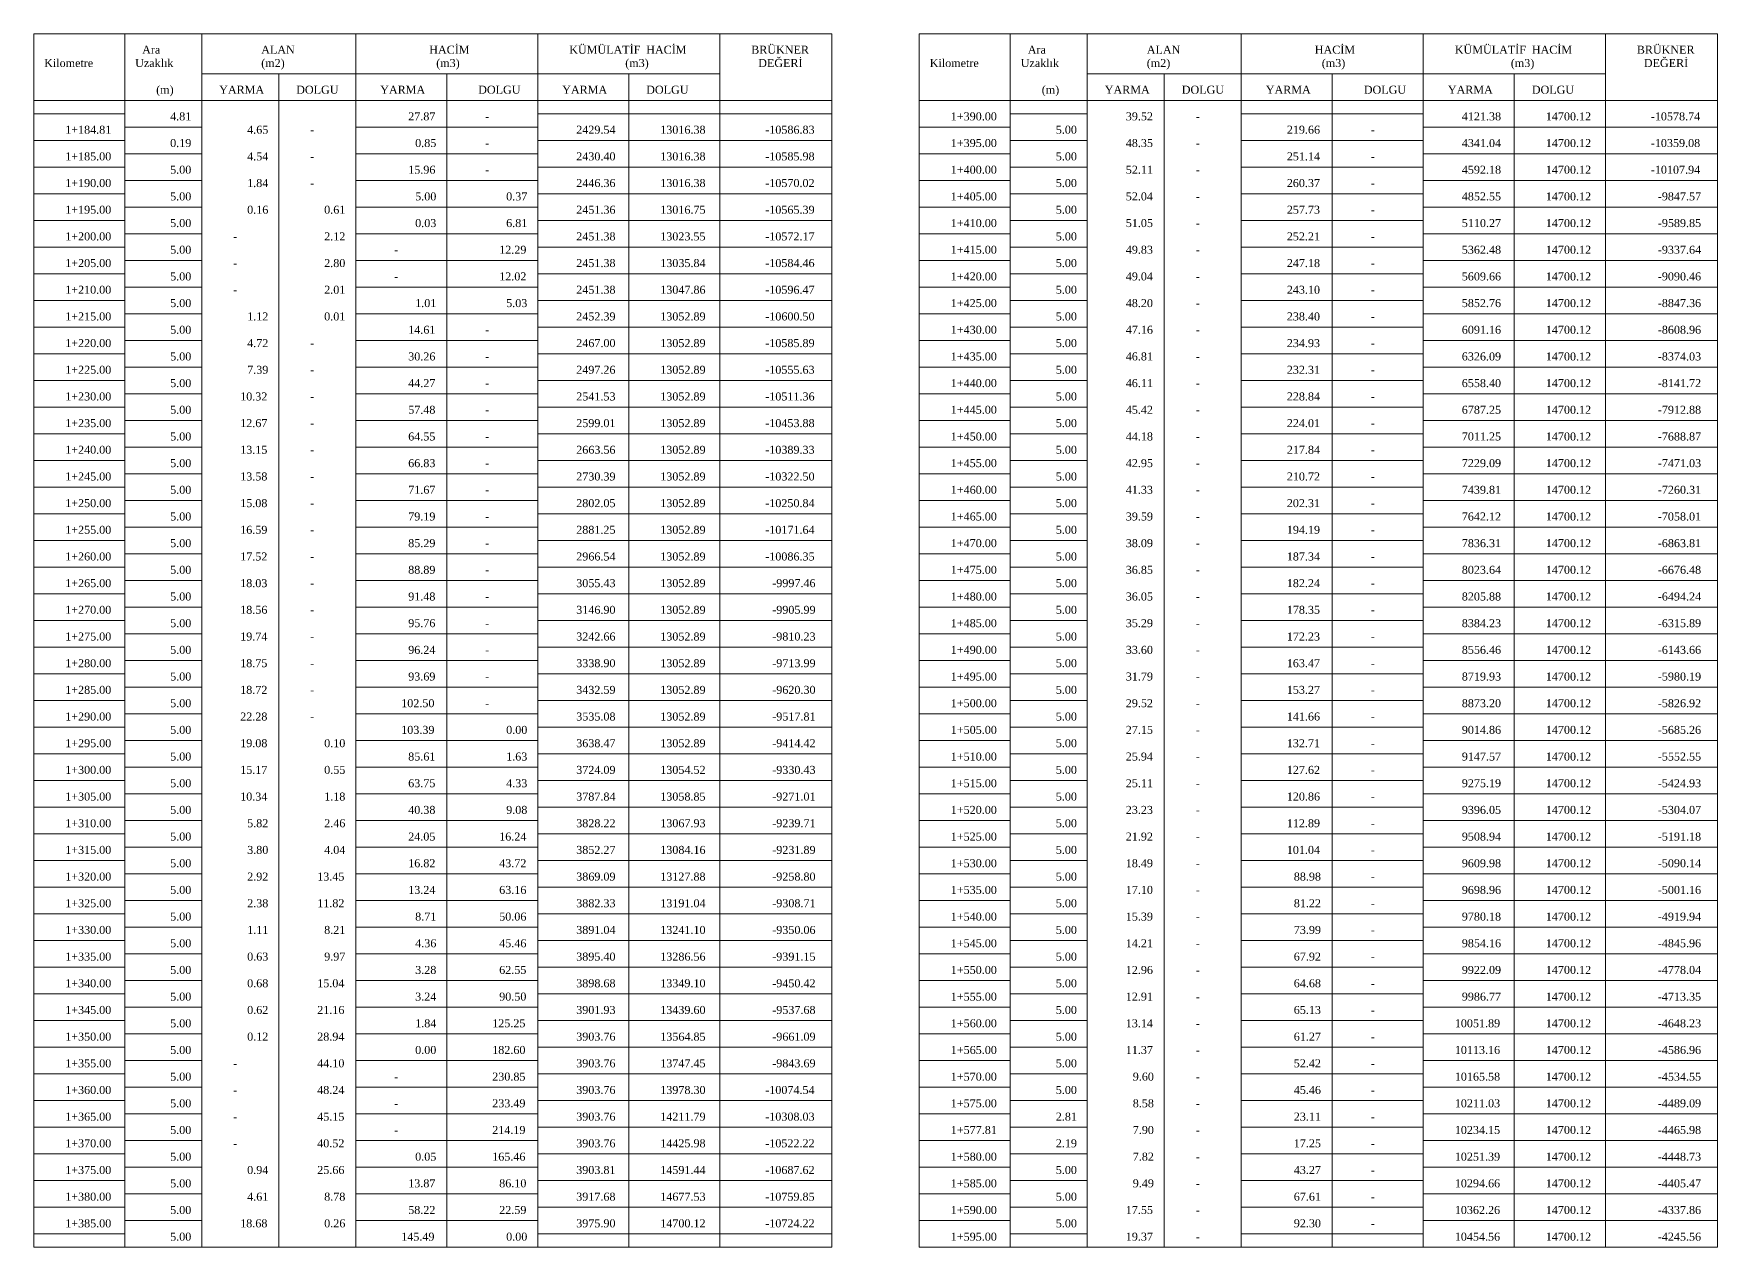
# Model space of a CAD drawing. Header units: metres. Extents: x 478603 to 489313, y 4282657 to 4289463.
# Drawn here: x 486246.5 to 486562.2, y 4288025 to 4288252.5 of the extents above; entities that cross this region are included whole.
import ezdxf

# ---------------------------------------------------------------- set-up
doc = ezdxf.new("R2010")
doc.units = ezdxf.units.M
for name, color, linetype, lineweight in [('TB_C', 96, 'Continuous', 0), ('TB_M', 18, 'Continuous', 0), ('TB_R', 1, 'Continuous', 0)]:
    doc.layers.add(name, color=color, linetype=linetype, lineweight=lineweight)
doc.styles.get("Standard").update_dxf_attribs({"font": 'times.ttf'})

msp = doc.modelspace()

# ---------------------------------------------------------------- linework, layer by layer
at = {"layer": 'TB_C'}
for p, q in [((486246.53, 4288252.51), (486396.16, 4288252.51)), ((486246.53, 4288252.51), (486246.53, 4288025.01)), ((486263.59, 4288252.51), (486263.59, 4288025.01)), ((486278.03, 4288252.51), (486278.03, 4288025.01)), ((486306.91, 4288252.51), (486306.91, 4288025.01)), ((486341.03, 4288252.51), (486341.03, 4288025.01)), ((486375.16, 4288252.51), (486375.16, 4288025.01)), ((486396.16, 4288252.51), (486396.16, 4288025.01)), ((486412.56, 4288252.51), (486562.19, 4288252.51)), ((486412.56, 4288252.51), (486412.56, 4288025.01)), ((486429.62, 4288252.51), (486429.62, 4288025.01)), ((486444.06, 4288252.51), (486444.06, 4288025.01)), ((486472.94, 4288252.51), (486472.94, 4288025.01)), ((486507.06, 4288252.51), (486507.06, 4288025.01)), ((486541.19, 4288252.51), (486541.19, 4288025.01)), ((486562.19, 4288252.51), (486562.19, 4288025.01)), ((486278.03, 4288245.01), (486375.16, 4288245.01)), ((486292.47, 4288245.01), (486292.47, 4288025.01)), ((486323.97, 4288245.01), (486323.97, 4288025.01)), ((486358.09, 4288245.01), (486358.09, 4288025.01)), ((486444.06, 4288245.01), (486541.19, 4288245.01)), ((486458.5, 4288245.01), (486458.5, 4288025.01)), ((486490, 4288245.01), (486490, 4288025.01)), ((486524.12, 4288245.01), (486524.12, 4288025.01)), ((486246.53, 4288240.01), (486396.16, 4288240.01)), ((486246.53, 4288237.51), (486263.59, 4288237.51)), ((486341.03, 4288237.51), (486396.16, 4288237.51)), ((486412.56, 4288240.01), (486562.19, 4288240.01)), ((486429.62, 4288237.51), (486444.06, 4288237.51)), ((486472.94, 4288237.51), (486507.06, 4288237.51)), ((486263.59, 4288235.01), (486278.03, 4288235.01)), ((486306.91, 4288235.01), (486341.03, 4288235.01)), ((486412.56, 4288235.01), (486429.62, 4288235.01)), ((486507.06, 4288235.01), (486562.19, 4288235.01)), ((486246.53, 4288232.51), (486263.59, 4288232.51)), ((486341.03, 4288232.51), (486396.16, 4288232.51)), ((486429.62, 4288232.51), (486444.06, 4288232.51)), ((486472.94, 4288232.51), (486507.06, 4288232.51)), ((486263.59, 4288230.01), (486278.03, 4288230.01)), ((486306.91, 4288230.01), (486341.03, 4288230.01)), ((486412.56, 4288230.01), (486429.62, 4288230.01)), ((486507.06, 4288230.01), (486562.19, 4288230.01)), ((486246.53, 4288227.51), (486263.59, 4288227.51)), ((486263.59, 4288225.01), (486278.03, 4288225.01)), ((486306.91, 4288225.01), (486341.03, 4288225.01)), ((486341.03, 4288227.51), (486396.16, 4288227.51)), ((486412.56, 4288225.01), (486429.62, 4288225.01)), ((486429.62, 4288227.51), (486444.06, 4288227.51)), ((486472.94, 4288227.51), (486507.06, 4288227.51)), ((486507.06, 4288225.01), (486562.19, 4288225.01)), ((486246.53, 4288222.51), (486263.59, 4288222.51)), ((486341.03, 4288222.51), (486396.16, 4288222.51)), ((486429.62, 4288222.51), (486444.06, 4288222.51)), ((486472.94, 4288222.51), (486507.06, 4288222.51)), ((486263.59, 4288220.01), (486278.03, 4288220.01)), ((486306.91, 4288220.01), (486341.03, 4288220.01)), ((486412.56, 4288220.01), (486429.62, 4288220.01)), ((486507.06, 4288220.01), (486562.19, 4288220.01)), ((486246.53, 4288217.51), (486263.59, 4288217.51)), ((486341.03, 4288217.51), (486396.16, 4288217.51)), ((486429.62, 4288217.51), (486444.06, 4288217.51)), ((486472.94, 4288217.51), (486507.06, 4288217.51)), ((486246.53, 4288212.51), (486263.59, 4288212.51)), ((486263.59, 4288215.01), (486278.03, 4288215.01)), ((486306.91, 4288215.01), (486341.03, 4288215.01)), ((486341.03, 4288212.51), (486396.16, 4288212.51)), ((486412.56, 4288215.01), (486429.62, 4288215.01)), ((486429.62, 4288212.51), (486444.06, 4288212.51)), ((486472.94, 4288212.51), (486507.06, 4288212.51)), ((486507.06, 4288215.01), (486562.19, 4288215.01)), ((486263.59, 4288210.01), (486278.03, 4288210.01)), ((486306.91, 4288210.01), (486341.03, 4288210.01)), ((486412.56, 4288210.01), (486429.62, 4288210.01)), ((486507.06, 4288210.01), (486562.19, 4288210.01)), ((486246.53, 4288207.51), (486263.59, 4288207.51)), ((486341.03, 4288207.51), (486396.16, 4288207.51)), ((486429.62, 4288207.51), (486444.06, 4288207.51)), ((486472.94, 4288207.51), (486507.06, 4288207.51)), ((486263.59, 4288205.01), (486278.03, 4288205.01)), ((486306.91, 4288205.01), (486341.03, 4288205.01)), ((486412.56, 4288205.01), (486429.62, 4288205.01)), ((486507.06, 4288205.01), (486562.19, 4288205.01)), ((486246.53, 4288202.51), (486263.59, 4288202.51)), ((486263.59, 4288200.01), (486278.03, 4288200.01)), ((486306.91, 4288200.01), (486341.03, 4288200.01)), ((486341.03, 4288202.51), (486396.16, 4288202.51)), ((486412.56, 4288200.01), (486429.62, 4288200.01)), ((486429.62, 4288202.51), (486444.06, 4288202.51)), ((486472.94, 4288202.51), (486507.06, 4288202.51)), ((486507.06, 4288200.01), (486562.19, 4288200.01)), ((486246.53, 4288197.51), (486263.59, 4288197.51)), ((486341.03, 4288197.51), (486396.16, 4288197.51)), ((486429.62, 4288197.51), (486444.06, 4288197.51)), ((486472.94, 4288197.51), (486507.06, 4288197.51)), ((486263.59, 4288195.01), (486278.03, 4288195.01)), ((486306.91, 4288195.01), (486341.03, 4288195.01)), ((486412.56, 4288195.01), (486429.62, 4288195.01)), ((486507.06, 4288195.01), (486562.19, 4288195.01)), ((486246.53, 4288192.51), (486263.59, 4288192.51)), ((486341.03, 4288192.51), (486396.16, 4288192.51)), ((486429.62, 4288192.51), (486444.06, 4288192.51)), ((486472.94, 4288192.51), (486507.06, 4288192.51)), ((486246.53, 4288187.51), (486263.59, 4288187.51)), ((486263.59, 4288190.01), (486278.03, 4288190.01)), ((486306.91, 4288190.01), (486341.03, 4288190.01)), ((486341.03, 4288187.51), (486396.16, 4288187.51)), ((486412.56, 4288190.01), (486429.62, 4288190.01)), ((486429.62, 4288187.51), (486444.06, 4288187.51)), ((486472.94, 4288187.51), (486507.06, 4288187.51)), ((486507.06, 4288190.01), (486562.19, 4288190.01)), ((486263.59, 4288185.01), (486278.03, 4288185.01)), ((486306.91, 4288185.01), (486341.03, 4288185.01)), ((486412.56, 4288185.01), (486429.62, 4288185.01)), ((486507.06, 4288185.01), (486562.19, 4288185.01)), ((486246.53, 4288182.51), (486263.59, 4288182.51)), ((486341.03, 4288182.51), (486396.16, 4288182.51)), ((486429.62, 4288182.51), (486444.06, 4288182.51)), ((486472.94, 4288182.51), (486507.06, 4288182.51)), ((486263.59, 4288180.01), (486278.03, 4288180.01)), ((486306.91, 4288180.01), (486341.03, 4288180.01)), ((486412.56, 4288180.01), (486429.62, 4288180.01)), ((486507.06, 4288180.01), (486562.19, 4288180.01)), ((486246.53, 4288177.51), (486263.59, 4288177.51)), ((486263.59, 4288175.01), (486278.03, 4288175.01)), ((486306.91, 4288175.01), (486341.03, 4288175.01)), ((486341.03, 4288177.51), (486396.16, 4288177.51)), ((486412.56, 4288175.01), (486429.62, 4288175.01)), ((486429.62, 4288177.51), (486444.06, 4288177.51)), ((486472.94, 4288177.51), (486507.06, 4288177.51)), ((486507.06, 4288175.01), (486562.19, 4288175.01)), ((486246.53, 4288172.51), (486263.59, 4288172.51)), ((486341.03, 4288172.51), (486396.16, 4288172.51)), ((486429.62, 4288172.51), (486444.06, 4288172.51)), ((486472.94, 4288172.51), (486507.06, 4288172.51)), ((486263.59, 4288170.01), (486278.03, 4288170.01)), ((486306.91, 4288170.01), (486341.03, 4288170.01)), ((486412.56, 4288170.01), (486429.62, 4288170.01)), ((486507.06, 4288170.01), (486562.19, 4288170.01)), ((486246.53, 4288167.51), (486263.59, 4288167.51)), ((486263.59, 4288165.01), (486278.03, 4288165.01)), ((486306.91, 4288165.01), (486341.03, 4288165.01)), ((486341.03, 4288167.51), (486396.16, 4288167.51)), ((486412.56, 4288165.01), (486429.62, 4288165.01)), ((486429.62, 4288167.51), (486444.06, 4288167.51)), ((486472.94, 4288167.51), (486507.06, 4288167.51)), ((486507.06, 4288165.01), (486562.19, 4288165.01)), ((486246.53, 4288162.51), (486263.59, 4288162.51)), ((486341.03, 4288162.51), (486396.16, 4288162.51)), ((486429.62, 4288162.51), (486444.06, 4288162.51)), ((486472.94, 4288162.51), (486507.06, 4288162.51)), ((486263.59, 4288160.01), (486278.03, 4288160.01)), ((486306.91, 4288160.01), (486341.03, 4288160.01)), ((486412.56, 4288160.01), (486429.62, 4288160.01)), ((486507.06, 4288160.01), (486562.19, 4288160.01)), ((486246.53, 4288157.51), (486263.59, 4288157.51)), ((486341.03, 4288157.51), (486396.16, 4288157.51)), ((486429.62, 4288157.51), (486444.06, 4288157.51)), ((486472.94, 4288157.51), (486507.06, 4288157.51)), ((486246.53, 4288152.51), (486263.59, 4288152.51)), ((486263.59, 4288155.01), (486278.03, 4288155.01)), ((486306.91, 4288155.01), (486341.03, 4288155.01)), ((486341.03, 4288152.51), (486396.16, 4288152.51)), ((486412.56, 4288155.01), (486429.62, 4288155.01)), ((486429.62, 4288152.51), (486444.06, 4288152.51)), ((486472.94, 4288152.51), (486507.06, 4288152.51)), ((486507.06, 4288155.01), (486562.19, 4288155.01)), ((486263.59, 4288150.01), (486278.03, 4288150.01)), ((486306.91, 4288150.01), (486341.03, 4288150.01)), ((486412.56, 4288150.01), (486429.62, 4288150.01)), ((486507.06, 4288150.01), (486562.19, 4288150.01)), ((486246.53, 4288147.51), (486263.59, 4288147.51)), ((486341.03, 4288147.51), (486396.16, 4288147.51)), ((486429.62, 4288147.51), (486444.06, 4288147.51)), ((486472.94, 4288147.51), (486507.06, 4288147.51)), ((486263.59, 4288145.01), (486278.03, 4288145.01)), ((486306.91, 4288145.01), (486341.03, 4288145.01)), ((486412.56, 4288145.01), (486429.62, 4288145.01)), ((486507.06, 4288145.01), (486562.19, 4288145.01)), ((486246.53, 4288142.51), (486263.59, 4288142.51)), ((486263.59, 4288140.01), (486278.03, 4288140.01)), ((486306.91, 4288140.01), (486341.03, 4288140.01)), ((486341.03, 4288142.51), (486396.16, 4288142.51)), ((486412.56, 4288140.01), (486429.62, 4288140.01)), ((486429.62, 4288142.51), (486444.06, 4288142.51)), ((486472.94, 4288142.51), (486507.06, 4288142.51)), ((486507.06, 4288140.01), (486562.19, 4288140.01)), ((486246.53, 4288137.51), (486263.59, 4288137.51)), ((486341.03, 4288137.51), (486396.16, 4288137.51)), ((486429.62, 4288137.51), (486444.06, 4288137.51)), ((486472.94, 4288137.51), (486507.06, 4288137.51)), ((486263.59, 4288135.01), (486278.03, 4288135.01)), ((486306.91, 4288135.01), (486341.03, 4288135.01)), ((486412.56, 4288135.01), (486429.62, 4288135.01)), ((486507.06, 4288135.01), (486562.19, 4288135.01)), ((486246.53, 4288132.51), (486263.59, 4288132.51)), ((486341.03, 4288132.51), (486396.16, 4288132.51)), ((486429.62, 4288132.51), (486444.06, 4288132.51)), ((486472.94, 4288132.51), (486507.06, 4288132.51)), ((486246.53, 4288127.51), (486263.59, 4288127.51)), ((486263.59, 4288130.01), (486278.03, 4288130.01)), ((486306.91, 4288130.01), (486341.03, 4288130.01)), ((486341.03, 4288127.51), (486396.16, 4288127.51)), ((486412.56, 4288130.01), (486429.62, 4288130.01)), ((486429.62, 4288127.51), (486444.06, 4288127.51)), ((486472.94, 4288127.51), (486507.06, 4288127.51)), ((486507.06, 4288130.01), (486562.19, 4288130.01)), ((486263.59, 4288125.01), (486278.03, 4288125.01)), ((486306.91, 4288125.01), (486341.03, 4288125.01)), ((486412.56, 4288125.01), (486429.62, 4288125.01)), ((486507.06, 4288125.01), (486562.19, 4288125.01)), ((486246.53, 4288122.51), (486263.59, 4288122.51)), ((486341.03, 4288122.51), (486396.16, 4288122.51)), ((486429.62, 4288122.51), (486444.06, 4288122.51)), ((486472.94, 4288122.51), (486507.06, 4288122.51)), ((486263.59, 4288120.01), (486278.03, 4288120.01)), ((486306.91, 4288120.01), (486341.03, 4288120.01)), ((486412.56, 4288120.01), (486429.62, 4288120.01)), ((486507.06, 4288120.01), (486562.19, 4288120.01)), ((486246.53, 4288117.51), (486263.59, 4288117.51)), ((486263.59, 4288115.01), (486278.03, 4288115.01)), ((486306.91, 4288115.01), (486341.03, 4288115.01)), ((486341.03, 4288117.51), (486396.16, 4288117.51)), ((486412.56, 4288115.01), (486429.62, 4288115.01)), ((486429.62, 4288117.51), (486444.06, 4288117.51)), ((486472.94, 4288117.51), (486507.06, 4288117.51)), ((486507.06, 4288115.01), (486562.19, 4288115.01)), ((486246.53, 4288112.51), (486263.59, 4288112.51)), ((486341.03, 4288112.51), (486396.16, 4288112.51)), ((486429.62, 4288112.51), (486444.06, 4288112.51)), ((486472.94, 4288112.51), (486507.06, 4288112.51)), ((486263.59, 4288110.01), (486278.03, 4288110.01)), ((486306.91, 4288110.01), (486341.03, 4288110.01)), ((486412.56, 4288110.01), (486429.62, 4288110.01)), ((486507.06, 4288110.01), (486562.19, 4288110.01)), ((486246.53, 4288107.51), (486263.59, 4288107.51)), ((486263.59, 4288105.01), (486278.03, 4288105.01)), ((486306.91, 4288105.01), (486341.03, 4288105.01)), ((486341.03, 4288107.51), (486396.16, 4288107.51)), ((486412.56, 4288105.01), (486429.62, 4288105.01)), ((486429.62, 4288107.51), (486444.06, 4288107.51)), ((486472.94, 4288107.51), (486507.06, 4288107.51)), ((486507.06, 4288105.01), (486562.19, 4288105.01)), ((486246.53, 4288102.51), (486263.59, 4288102.51)), ((486341.03, 4288102.51), (486396.16, 4288102.51)), ((486429.62, 4288102.51), (486444.06, 4288102.51)), ((486472.94, 4288102.51), (486507.06, 4288102.51)), ((486263.59, 4288100.01), (486278.03, 4288100.01)), ((486306.91, 4288100.01), (486341.03, 4288100.01)), ((486412.56, 4288100.01), (486429.62, 4288100.01)), ((486507.06, 4288100.01), (486562.19, 4288100.01)), ((486246.53, 4288097.51), (486263.59, 4288097.51)), ((486341.03, 4288097.51), (486396.16, 4288097.51)), ((486429.62, 4288097.51), (486444.06, 4288097.51)), ((486472.94, 4288097.51), (486507.06, 4288097.51)), ((486246.53, 4288092.51), (486263.59, 4288092.51)), ((486263.59, 4288095.01), (486278.03, 4288095.01)), ((486306.91, 4288095.01), (486341.03, 4288095.01)), ((486341.03, 4288092.51), (486396.16, 4288092.51)), ((486412.56, 4288095.01), (486429.62, 4288095.01)), ((486429.62, 4288092.51), (486444.06, 4288092.51)), ((486472.94, 4288092.51), (486507.06, 4288092.51)), ((486507.06, 4288095.01), (486562.19, 4288095.01)), ((486263.59, 4288090.01), (486278.03, 4288090.01)), ((486306.91, 4288090.01), (486341.03, 4288090.01)), ((486412.56, 4288090.01), (486429.62, 4288090.01)), ((486507.06, 4288090.01), (486562.19, 4288090.01)), ((486246.53, 4288087.51), (486263.59, 4288087.51)), ((486341.03, 4288087.51), (486396.16, 4288087.51)), ((486429.62, 4288087.51), (486444.06, 4288087.51)), ((486472.94, 4288087.51), (486507.06, 4288087.51)), ((486263.59, 4288085.01), (486278.03, 4288085.01)), ((486306.91, 4288085.01), (486341.03, 4288085.01)), ((486412.56, 4288085.01), (486429.62, 4288085.01)), ((486507.06, 4288085.01), (486562.19, 4288085.01)), ((486246.53, 4288082.51), (486263.59, 4288082.51)), ((486263.59, 4288080.01), (486278.03, 4288080.01)), ((486306.91, 4288080.01), (486341.03, 4288080.01)), ((486341.03, 4288082.51), (486396.16, 4288082.51)), ((486412.56, 4288080.01), (486429.62, 4288080.01)), ((486429.62, 4288082.51), (486444.06, 4288082.51)), ((486472.94, 4288082.51), (486507.06, 4288082.51)), ((486507.06, 4288080.01), (486562.19, 4288080.01)), ((486246.53, 4288077.51), (486263.59, 4288077.51)), ((486341.03, 4288077.51), (486396.16, 4288077.51)), ((486429.62, 4288077.51), (486444.06, 4288077.51)), ((486472.94, 4288077.51), (486507.06, 4288077.51)), ((486263.59, 4288075.01), (486278.03, 4288075.01)), ((486306.91, 4288075.01), (486341.03, 4288075.01)), ((486412.56, 4288075.01), (486429.62, 4288075.01)), ((486507.06, 4288075.01), (486562.19, 4288075.01)), ((486246.53, 4288072.51), (486263.59, 4288072.51)), ((486341.03, 4288072.51), (486396.16, 4288072.51)), ((486429.62, 4288072.51), (486444.06, 4288072.51)), ((486472.94, 4288072.51), (486507.06, 4288072.51)), ((486246.53, 4288067.51), (486263.59, 4288067.51)), ((486263.59, 4288070.01), (486278.03, 4288070.01)), ((486306.91, 4288070.01), (486341.03, 4288070.01)), ((486341.03, 4288067.51), (486396.16, 4288067.51)), ((486412.56, 4288070.01), (486429.62, 4288070.01)), ((486429.62, 4288067.51), (486444.06, 4288067.51)), ((486472.94, 4288067.51), (486507.06, 4288067.51)), ((486507.06, 4288070.01), (486562.19, 4288070.01)), ((486263.59, 4288065.01), (486278.03, 4288065.01)), ((486306.91, 4288065.01), (486341.03, 4288065.01)), ((486412.56, 4288065.01), (486429.62, 4288065.01)), ((486507.06, 4288065.01), (486562.19, 4288065.01)), ((486246.53, 4288062.51), (486263.59, 4288062.51)), ((486341.03, 4288062.51), (486396.16, 4288062.51)), ((486429.62, 4288062.51), (486444.06, 4288062.51)), ((486472.94, 4288062.51), (486507.06, 4288062.51)), ((486263.59, 4288060.01), (486278.03, 4288060.01)), ((486306.91, 4288060.01), (486341.03, 4288060.01)), ((486412.56, 4288060.01), (486429.62, 4288060.01)), ((486507.06, 4288060.01), (486562.19, 4288060.01)), ((486246.53, 4288057.51), (486263.59, 4288057.51)), ((486263.59, 4288055.01), (486278.03, 4288055.01)), ((486306.91, 4288055.01), (486341.03, 4288055.01)), ((486341.03, 4288057.51), (486396.16, 4288057.51)), ((486412.56, 4288055.01), (486429.62, 4288055.01)), ((486429.62, 4288057.51), (486444.06, 4288057.51)), ((486472.94, 4288057.51), (486507.06, 4288057.51)), ((486507.06, 4288055.01), (486562.19, 4288055.01)), ((486246.53, 4288052.51), (486263.59, 4288052.51)), ((486341.03, 4288052.51), (486396.16, 4288052.51)), ((486429.62, 4288052.51), (486444.06, 4288052.51)), ((486472.94, 4288052.51), (486507.06, 4288052.51)), ((486263.59, 4288050.01), (486278.03, 4288050.01)), ((486306.91, 4288050.01), (486341.03, 4288050.01)), ((486412.56, 4288050.01), (486429.62, 4288050.01)), ((486507.06, 4288050.01), (486562.19, 4288050.01)), ((486246.53, 4288047.51), (486263.59, 4288047.51)), ((486263.59, 4288045.01), (486278.03, 4288045.01)), ((486306.91, 4288045.01), (486341.03, 4288045.01)), ((486341.03, 4288047.51), (486396.16, 4288047.51)), ((486412.56, 4288045.01), (486429.62, 4288045.01)), ((486429.62, 4288047.51), (486444.06, 4288047.51)), ((486472.94, 4288047.51), (486507.06, 4288047.51)), ((486507.06, 4288045.01), (486562.19, 4288045.01)), ((486246.53, 4288042.51), (486263.59, 4288042.51)), ((486341.03, 4288042.51), (486396.16, 4288042.51)), ((486429.62, 4288042.51), (486444.06, 4288042.51)), ((486472.94, 4288042.51), (486507.06, 4288042.51)), ((486263.59, 4288040.01), (486278.03, 4288040.01)), ((486306.91, 4288040.01), (486341.03, 4288040.01)), ((486412.56, 4288040.01), (486429.62, 4288040.01)), ((486507.06, 4288040.01), (486562.19, 4288040.01)), ((486246.53, 4288037.51), (486263.59, 4288037.51)), ((486341.03, 4288037.51), (486396.16, 4288037.51)), ((486429.62, 4288037.51), (486444.06, 4288037.51)), ((486472.94, 4288037.51), (486507.06, 4288037.51)), ((486246.53, 4288032.51), (486263.59, 4288032.51)), ((486263.59, 4288035.01), (486278.03, 4288035.01)), ((486306.91, 4288035.01), (486341.03, 4288035.01)), ((486341.03, 4288032.51), (486396.16, 4288032.51)), ((486412.56, 4288035.01), (486429.62, 4288035.01)), ((486429.62, 4288032.51), (486444.06, 4288032.51)), ((486472.94, 4288032.51), (486507.06, 4288032.51)), ((486507.06, 4288035.01), (486562.19, 4288035.01)), ((486263.59, 4288030.01), (486278.03, 4288030.01)), ((486306.91, 4288030.01), (486341.03, 4288030.01)), ((486412.56, 4288030.01), (486429.62, 4288030.01)), ((486507.06, 4288030.01), (486562.19, 4288030.01)), ((486246.53, 4288027.51), (486263.59, 4288027.51)), ((486341.03, 4288027.51), (486396.16, 4288027.51)), ((486429.62, 4288027.51), (486444.06, 4288027.51)), ((486472.94, 4288027.51), (486507.06, 4288027.51)), ((486246.53, 4288025.01), (486396.16, 4288025.01)), ((486412.56, 4288025.01), (486562.19, 4288025.01))]:
    msp.add_line(p, q, dxfattribs=at)

# ---------------------------------------------------------------- texts
at = {"layer": 'TB_M'}
for s, p in [('Ara', (486266.87, 4288248.76)), ('ALAN', (486289.19, 4288248.76)), ('HACİM', (486320.69, 4288248.76)), ('KÜMÜLATİF', (486346.94, 4288248.76)), ('HACİM', (486361.37, 4288248.76)), ('BRÜKNER', (486381.06, 4288248.76)), ('Ara', (486432.91, 4288248.76)), ('ALAN', (486455.22, 4288248.76)), ('HACİM', (486486.72, 4288248.76)), ('KÜMÜLATİF', (486512.97, 4288248.76)), ('HACİM', (486527.41, 4288248.76)), ('BRÜKNER', (486547.09, 4288248.76)), ('Kilometre', (486248.5, 4288246.26)), ('Uzaklık', (486265.56, 4288246.26)), ('(m2)', (486289.19, 4288246.26)), ('(m3)', (486322, 4288246.26)), ('(m3)', (486357.44, 4288246.26)), ('DEĞERİ', (486382.37, 4288246.26)), ('Kilometre', (486414.53, 4288246.26)), ('Uzaklık', (486431.59, 4288246.26)), ('(m2)', (486455.22, 4288246.26)), ('(m3)', (486488.03, 4288246.26)), ('(m3)', (486523.47, 4288246.26)), ('DEĞERİ', (486548.41, 4288246.26)), ('(m)', (486269.5, 4288241.26)), ('YARMA', (486281.31, 4288241.26)), ('DOLGU', (486295.75, 4288241.26)), ('YARMA', (486311.5, 4288241.26)), ('DOLGU', (486329.87, 4288241.26)), ('YARMA', (486345.62, 4288241.26)), ('DOLGU', (486361.37, 4288241.26)), ('(m)', (486435.53, 4288241.26)), ('YARMA', (486447.34, 4288241.26)), ('DOLGU', (486461.78, 4288241.26)), ('YARMA', (486477.53, 4288241.26)), ('DOLGU', (486495.91, 4288241.26)), ('YARMA', (486511.66, 4288241.26)), ('DOLGU', (486527.41, 4288241.26)), ('1+390.00', (486418.47, 4288236.26)), ('1+184.81', (486252.44, 4288233.76)), ('-', (486298.37, 4288233.76)), ('-', (486331.19, 4288236.26)), ('-', (486464.41, 4288236.26)), ('-', (486497.22, 4288233.76)), ('-', (486331.19, 4288231.26)), ('1+395.00', (486418.47, 4288231.26)), ('-', (486464.41, 4288231.26)), ('1+185.00', (486252.44, 4288228.76)), ('-', (486298.37, 4288228.76)), ('-', (486497.22, 4288228.76)), ('1+190.00', (486252.44, 4288223.76)), ('-', (486331.19, 4288226.26)), ('1+400.00', (486418.47, 4288226.26)), ('-', (486464.41, 4288226.26)), ('-', (486298.37, 4288223.76)), ('1+405.00', (486418.47, 4288221.26)), ('-', (486464.41, 4288221.26)), ('-', (486497.22, 4288223.76)), ('1+195.00', (486252.44, 4288218.76)), ('-', (486497.22, 4288218.76)), ('1+410.00', (486418.47, 4288216.26)), ('-', (486464.41, 4288216.26)), ('1+200.00', (486252.44, 4288213.76)), ('-', (486283.94, 4288213.76)), ('1+415.00', (486418.47, 4288211.26)), ('-', (486497.22, 4288213.76)), ('1+205.00', (486252.44, 4288208.76)), ('-', (486283.94, 4288208.76)), ('-', (486314.12, 4288211.26)), ('-', (486464.41, 4288211.26)), ('-', (486497.22, 4288208.76)), ('-', (486314.12, 4288206.26)), ('1+420.00', (486418.47, 4288206.26)), ('-', (486464.41, 4288206.26)), ('1+210.00', (486252.44, 4288203.76)), ('-', (486283.94, 4288203.76)), ('1+425.00', (486418.47, 4288201.26)), ('-', (486497.22, 4288203.76)), ('1+215.00', (486252.44, 4288198.76)), ('-', (486464.41, 4288201.26)), ('-', (486331.19, 4288196.26)), ('1+430.00', (486418.47, 4288196.26)), ('-', (486464.41, 4288196.26)), ('-', (486497.22, 4288198.76)), ('1+220.00', (486252.44, 4288193.76)), ('-', (486298.37, 4288193.76)), ('-', (486497.22, 4288193.76)), ('1+225.00', (486252.44, 4288188.76)), ('-', (486331.19, 4288191.26)), ('1+435.00', (486418.47, 4288191.26)), ('-', (486464.41, 4288191.26)), ('-', (486298.37, 4288188.76)), ('1+440.00', (486418.47, 4288186.26)), ('-', (486497.22, 4288188.76)), ('1+230.00', (486252.44, 4288183.76)), ('-', (486298.37, 4288183.76)), ('-', (486331.19, 4288186.26)), ('-', (486464.41, 4288186.26)), ('-', (486497.22, 4288183.76)), ('-', (486331.19, 4288181.26)), ('1+445.00', (486418.47, 4288181.26)), ('-', (486464.41, 4288181.26)), ('1+235.00', (486252.44, 4288178.76)), ('-', (486298.37, 4288178.76)), ('1+450.00', (486418.47, 4288176.26)), ('-', (486497.22, 4288178.76)), ('1+240.00', (486252.44, 4288173.76)), ('-', (486298.37, 4288173.76)), ('-', (486331.19, 4288176.26)), ('-', (486464.41, 4288176.26)), ('-', (486497.22, 4288173.76)), ('-', (486331.19, 4288171.26)), ('1+455.00', (486418.47, 4288171.26)), ('-', (486464.41, 4288171.26)), ('1+245.00', (486252.44, 4288168.76)), ('-', (486298.37, 4288168.76)), ('-', (486497.22, 4288168.76)), ('1+250.00', (486252.44, 4288163.76)), ('-', (486331.19, 4288166.26)), ('1+460.00', (486418.47, 4288166.26)), ('-', (486464.41, 4288166.26)), ('-', (486298.37, 4288163.76)), ('-', (486331.19, 4288161.26)), ('1+465.00', (486418.47, 4288161.26)), ('-', (486464.41, 4288161.26)), ('-', (486497.22, 4288163.76)), ('1+255.00', (486252.44, 4288158.76)), ('-', (486298.37, 4288158.76)), ('-', (486497.22, 4288158.76)), ('-', (486331.19, 4288156.26)), ('1+470.00', (486418.47, 4288156.26)), ('-', (486464.41, 4288156.26)), ('1+260.00', (486252.44, 4288153.76)), ('-', (486298.37, 4288153.76)), ('1+475.00', (486418.47, 4288151.26)), ('-', (486497.22, 4288153.76)), ('1+265.00', (486252.44, 4288148.76)), ('-', (486298.37, 4288148.76)), ('-', (486331.19, 4288151.26)), ('-', (486464.41, 4288151.26)), ('-', (486497.22, 4288148.76)), ('-', (486331.19, 4288146.26)), ('1+480.00', (486418.47, 4288146.26)), ('-', (486464.41, 4288146.26)), ('1+270.00', (486252.44, 4288143.76)), ('-', (486298.37, 4288143.76)), ('-', (486497.22, 4288143.76)), ('1+275.00', (486252.44, 4288138.76)), ('-', (486331.19, 4288141.26)), ('1+485.00', (486418.47, 4288141.26)), ('-', (486464.41, 4288141.26)), ('-', (486298.37, 4288138.76)), ('-', (486331.19, 4288136.26)), ('1+490.00', (486418.47, 4288136.26)), ('-', (486464.41, 4288136.26)), ('-', (486497.22, 4288138.76)), ('1+280.00', (486252.44, 4288133.76)), ('-', (486298.37, 4288133.76)), ('-', (486497.22, 4288133.76)), ('1+285.00', (486252.44, 4288128.76)), ('-', (486331.19, 4288131.26)), ('1+495.00', (486418.47, 4288131.26)), ('-', (486464.41, 4288131.26)), ('-', (486298.37, 4288128.76)), ('1+500.00', (486418.47, 4288126.26)), ('-', (486497.22, 4288128.76)), ('1+290.00', (486252.44, 4288123.76)), ('-', (486298.37, 4288123.76)), ('-', (486331.19, 4288126.26)), ('-', (486464.41, 4288126.26)), ('-', (486497.22, 4288123.76)), ('1+505.00', (486418.47, 4288121.26)), ('-', (486464.41, 4288121.26)), ('1+295.00', (486252.44, 4288118.76)), ('1+510.00', (486418.47, 4288116.26)), ('-', (486497.22, 4288118.76)), ('1+300.00', (486252.44, 4288113.76)), ('-', (486464.41, 4288116.26)), ('1+515.00', (486418.47, 4288111.26)), ('-', (486464.41, 4288111.26)), ('-', (486497.22, 4288113.76)), ('1+305.00', (486252.44, 4288108.76)), ('-', (486497.22, 4288108.76)), ('1+310.00', (486252.44, 4288103.76)), ('1+520.00', (486418.47, 4288106.26)), ('-', (486464.41, 4288106.26)), ('1+525.00', (486418.47, 4288101.26)), ('-', (486464.41, 4288101.26)), ('-', (486497.22, 4288103.76)), ('1+315.00', (486252.44, 4288098.76)), ('-', (486497.22, 4288098.76)), ('1+530.00', (486418.47, 4288096.26)), ('-', (486464.41, 4288096.26)), ('1+320.00', (486252.44, 4288093.76)), ('1+535.00', (486418.47, 4288091.26)), ('-', (486497.22, 4288093.76)), ('1+325.00', (486252.44, 4288088.76)), ('-', (486464.41, 4288091.26)), ('-', (486497.22, 4288088.76)), ('1+540.00', (486418.47, 4288086.26)), ('-', (486464.41, 4288086.26)), ('1+330.00', (486252.44, 4288083.76)), ('-', (486497.22, 4288083.76)), ('1+335.00', (486252.44, 4288078.76)), ('1+545.00', (486418.47, 4288081.26)), ('-', (486464.41, 4288081.26)), ('1+550.00', (486418.47, 4288076.26)), ('-', (486464.41, 4288076.26)), ('-', (486497.22, 4288078.76)), ('1+340.00', (486252.44, 4288073.76)), ('-', (486497.22, 4288073.76)), ('1+345.00', (486252.44, 4288068.76)), ('1+555.00', (486418.47, 4288071.26)), ('-', (486464.41, 4288071.26)), ('1+560.00', (486418.47, 4288066.26)), ('-', (486497.22, 4288068.76)), ('1+350.00', (486252.44, 4288063.76)), ('-', (486464.41, 4288066.26)), ('-', (486497.22, 4288063.76)), ('1+565.00', (486418.47, 4288061.26)), ('-', (486464.41, 4288061.26)), ('1+355.00', (486252.44, 4288058.76)), ('-', (486283.94, 4288058.76)), ('1+570.00', (486418.47, 4288056.26)), ('-', (486497.22, 4288058.76)), ('1+360.00', (486252.44, 4288053.76)), ('-', (486314.12, 4288056.26)), ('-', (486464.41, 4288056.26)), ('-', (486283.94, 4288053.76)), ('-', (486314.12, 4288051.26)), ('1+575.00', (486418.47, 4288051.26)), ('-', (486464.41, 4288051.26)), ('-', (486497.22, 4288053.76)), ('1+365.00', (486252.44, 4288048.76)), ('-', (486283.94, 4288048.76)), ('-', (486497.22, 4288048.76)), ('1+370.00', (486252.44, 4288043.76)), ('-', (486314.12, 4288046.26)), ('1+577.81', (486418.47, 4288046.26)), ('-', (486464.41, 4288046.26)), ('-', (486283.94, 4288043.76)), ('1+580.00', (486418.47, 4288041.26)), ('-', (486464.41, 4288041.26)), ('-', (486497.22, 4288043.76)), ('1+375.00', (486252.44, 4288038.76)), ('-', (486497.22, 4288038.76)), ('1+585.00', (486418.47, 4288036.26)), ('-', (486464.41, 4288036.26)), ('1+380.00', (486252.44, 4288033.76)), ('1+590.00', (486418.47, 4288031.26)), ('-', (486497.22, 4288033.76)), ('1+385.00', (486252.44, 4288028.76)), ('-', (486464.41, 4288031.26)), ('-', (486497.22, 4288028.76)), ('1+595.00', (486418.47, 4288026.26)), ('-', (486464.41, 4288026.26))]:
    msp.add_text(s, height=1.5, dxfattribs=at).set_placement(p)
at = {"layer": 'TB_R'}
for s, p in [('4.81', (486272.12, 4288236.26)), ('27.87', (486316.75, 4288236.26)), ('39.52', (486451.28, 4288236.26)), ('4121.38', (486514.28, 4288236.26)), ('14700.12', (486530.03, 4288236.26)), ('-10578.74', (486549.72, 4288236.26)), ('4.65', (486286.56, 4288233.76)), ('2429.54', (486348.25, 4288233.76)), ('13016.38', (486364, 4288233.76)), ('-10586.83', (486383.69, 4288233.76)), ('5.00', (486438.16, 4288233.76)), ('219.66', (486481.47, 4288233.76)), ('0.19', (486272.12, 4288231.26)), ('0.85', (486318.06, 4288231.26)), ('48.35', (486451.28, 4288231.26)), ('4341.04', (486514.28, 4288231.26)), ('14700.12', (486530.03, 4288231.26)), ('-10359.08', (486549.72, 4288231.26)), ('4.54', (486286.56, 4288228.76)), ('2430.40', (486348.25, 4288228.76)), ('13016.38', (486364, 4288228.76)), ('-10585.98', (486383.69, 4288228.76)), ('5.00', (486438.16, 4288228.76)), ('251.14', (486481.47, 4288228.76)), ('5.00', (486272.12, 4288226.26)), ('1.84', (486286.56, 4288223.76)), ('15.96', (486316.75, 4288226.26)), ('2446.36', (486348.25, 4288223.76)), ('13016.38', (486364, 4288223.76)), ('-10570.02', (486383.69, 4288223.76)), ('5.00', (486438.16, 4288223.76)), ('52.11', (486451.28, 4288226.26)), ('260.37', (486481.47, 4288223.76)), ('4592.18', (486514.28, 4288226.26)), ('14700.12', (486530.03, 4288226.26)), ('-10107.94', (486549.72, 4288226.26)), ('5.00', (486272.12, 4288221.26)), ('5.00', (486318.06, 4288221.26)), ('0.37', (486335.12, 4288221.26)), ('52.04', (486451.28, 4288221.26)), ('4852.55', (486514.28, 4288221.26)), ('14700.12', (486530.03, 4288221.26)), ('-9847.57', (486551.03, 4288221.26)), ('0.16', (486286.56, 4288218.76)), ('0.61', (486301, 4288218.76)), ('2451.36', (486348.25, 4288218.76)), ('13016.75', (486364, 4288218.76)), ('-10565.39', (486383.69, 4288218.76)), ('5.00', (486438.16, 4288218.76)), ('257.73', (486481.47, 4288218.76)), ('5.00', (486272.12, 4288216.26)), ('0.03', (486318.06, 4288216.26)), ('6.81', (486335.12, 4288216.26)), ('51.05', (486451.28, 4288216.26)), ('5110.27', (486514.28, 4288216.26)), ('14700.12', (486530.03, 4288216.26)), ('-9589.85', (486551.03, 4288216.26)), ('5.00', (486272.12, 4288211.26)), ('2.12', (486301, 4288213.76)), ('12.29', (486333.81, 4288211.26)), ('2451.38', (486348.25, 4288213.76)), ('13023.55', (486364, 4288213.76)), ('-10572.17', (486383.69, 4288213.76)), ('5.00', (486438.16, 4288213.76)), ('49.83', (486451.28, 4288211.26)), ('252.21', (486481.47, 4288213.76)), ('5362.48', (486514.28, 4288211.26)), ('14700.12', (486530.03, 4288211.26)), ('-9337.64', (486551.03, 4288211.26)), ('2.80', (486301, 4288208.76)), ('2451.38', (486348.25, 4288208.76)), ('13035.84', (486364, 4288208.76)), ('-10584.46', (486383.69, 4288208.76)), ('5.00', (486438.16, 4288208.76)), ('247.18', (486481.47, 4288208.76)), ('5.00', (486272.12, 4288206.26)), ('12.02', (486333.81, 4288206.26)), ('49.04', (486451.28, 4288206.26)), ('5609.66', (486514.28, 4288206.26)), ('14700.12', (486530.03, 4288206.26)), ('-9090.46', (486551.03, 4288206.26)), ('5.00', (486272.12, 4288201.26)), ('2.01', (486301, 4288203.76)), ('1.01', (486318.06, 4288201.26)), ('5.03', (486335.12, 4288201.26)), ('2451.38', (486348.25, 4288203.76)), ('13047.86', (486364, 4288203.76)), ('-10596.47', (486383.69, 4288203.76)), ('5.00', (486438.16, 4288203.76)), ('48.20', (486451.28, 4288201.26)), ('243.10', (486481.47, 4288203.76)), ('5852.76', (486514.28, 4288201.26)), ('14700.12', (486530.03, 4288201.26)), ('-8847.36', (486551.03, 4288201.26)), ('1.12', (486286.56, 4288198.76)), ('0.01', (486301, 4288198.76)), ('2452.39', (486348.25, 4288198.76)), ('13052.89', (486364, 4288198.76)), ('-10600.50', (486383.69, 4288198.76)), ('5.00', (486438.16, 4288198.76)), ('238.40', (486481.47, 4288198.76)), ('5.00', (486272.12, 4288196.26)), ('14.61', (486316.75, 4288196.26)), ('47.16', (486451.28, 4288196.26)), ('6091.16', (486514.28, 4288196.26)), ('14700.12', (486530.03, 4288196.26)), ('-8608.96', (486551.03, 4288196.26)), ('4.72', (486286.56, 4288193.76)), ('2467.00', (486348.25, 4288193.76)), ('13052.89', (486364, 4288193.76)), ('-10585.89', (486383.69, 4288193.76)), ('5.00', (486438.16, 4288193.76)), ('234.93', (486481.47, 4288193.76)), ('5.00', (486272.12, 4288191.26)), ('7.39', (486286.56, 4288188.76)), ('30.26', (486316.75, 4288191.26)), ('2497.26', (486348.25, 4288188.76)), ('13052.89', (486364, 4288188.76)), ('-10555.63', (486383.69, 4288188.76)), ('5.00', (486438.16, 4288188.76)), ('46.81', (486451.28, 4288191.26)), ('232.31', (486481.47, 4288188.76)), ('6326.09', (486514.28, 4288191.26)), ('14700.12', (486530.03, 4288191.26)), ('-8374.03', (486551.03, 4288191.26)), ('5.00', (486272.12, 4288186.26)), ('44.27', (486316.75, 4288186.26)), ('46.11', (486451.28, 4288186.26)), ('6558.40', (486514.28, 4288186.26)), ('14700.12', (486530.03, 4288186.26)), ('-8141.72', (486551.03, 4288186.26)), ('10.32', (486285.25, 4288183.76)), ('2541.53', (486348.25, 4288183.76)), ('13052.89', (486364, 4288183.76)), ('-10511.36', (486383.69, 4288183.76)), ('5.00', (486438.16, 4288183.76)), ('228.84', (486481.47, 4288183.76)), ('5.00', (486272.12, 4288181.26)), ('57.48', (486316.75, 4288181.26)), ('45.42', (486451.28, 4288181.26)), ('6787.25', (486514.28, 4288181.26)), ('14700.12', (486530.03, 4288181.26)), ('-7912.88', (486551.03, 4288181.26)), ('5.00', (486272.12, 4288176.26)), ('12.67', (486285.25, 4288178.76)), ('64.55', (486316.75, 4288176.26)), ('2599.01', (486348.25, 4288178.76)), ('13052.89', (486364, 4288178.76)), ('-10453.88', (486383.69, 4288178.76)), ('5.00', (486438.16, 4288178.76)), ('44.18', (486451.28, 4288176.26)), ('224.01', (486481.47, 4288178.76)), ('7011.25', (486514.28, 4288176.26)), ('14700.12', (486530.03, 4288176.26)), ('-7688.87', (486551.03, 4288176.26)), ('13.15', (486285.25, 4288173.76)), ('2663.56', (486348.25, 4288173.76)), ('13052.89', (486364, 4288173.76)), ('-10389.33', (486383.69, 4288173.76)), ('5.00', (486438.16, 4288173.76)), ('217.84', (486481.47, 4288173.76)), ('5.00', (486272.12, 4288171.26)), ('66.83', (486316.75, 4288171.26)), ('42.95', (486451.28, 4288171.26)), ('7229.09', (486514.28, 4288171.26)), ('14700.12', (486530.03, 4288171.26)), ('-7471.03', (486551.03, 4288171.26)), ('13.58', (486285.25, 4288168.76)), ('2730.39', (486348.25, 4288168.76)), ('13052.89', (486364, 4288168.76)), ('-10322.50', (486383.69, 4288168.76)), ('5.00', (486438.16, 4288168.76)), ('210.72', (486481.47, 4288168.76)), ('5.00', (486272.12, 4288166.26)), ('15.08', (486285.25, 4288163.76)), ('71.67', (486316.75, 4288166.26)), ('2802.05', (486348.25, 4288163.76)), ('13052.89', (486364, 4288163.76)), ('-10250.84', (486383.69, 4288163.76)), ('5.00', (486438.16, 4288163.76)), ('41.33', (486451.28, 4288166.26)), ('202.31', (486481.47, 4288163.76)), ('7439.81', (486514.28, 4288166.26)), ('14700.12', (486530.03, 4288166.26)), ('-7260.31', (486551.03, 4288166.26)), ('5.00', (486272.12, 4288161.26)), ('79.19', (486316.75, 4288161.26)), ('39.59', (486451.28, 4288161.26)), ('7642.12', (486514.28, 4288161.26)), ('14700.12', (486530.03, 4288161.26)), ('-7058.01', (486551.03, 4288161.26)), ('16.59', (486285.25, 4288158.76)), ('2881.25', (486348.25, 4288158.76)), ('13052.89', (486364, 4288158.76)), ('-10171.64', (486383.69, 4288158.76)), ('5.00', (486438.16, 4288158.76)), ('194.19', (486481.47, 4288158.76)), ('5.00', (486272.12, 4288156.26)), ('85.29', (486316.75, 4288156.26)), ('38.09', (486451.28, 4288156.26)), ('7836.31', (486514.28, 4288156.26)), ('14700.12', (486530.03, 4288156.26)), ('-6863.81', (486551.03, 4288156.26)), ('5.00', (486272.12, 4288151.26)), ('17.52', (486285.25, 4288153.76)), ('88.89', (486316.75, 4288151.26)), ('2966.54', (486348.25, 4288153.76)), ('13052.89', (486364, 4288153.76)), ('-10086.35', (486383.69, 4288153.76)), ('5.00', (486438.16, 4288153.76)), ('36.85', (486451.28, 4288151.26)), ('187.34', (486481.47, 4288153.76)), ('8023.64', (486514.28, 4288151.26)), ('14700.12', (486530.03, 4288151.26)), ('-6676.48', (486551.03, 4288151.26)), ('18.03', (486285.25, 4288148.76)), ('3055.43', (486348.25, 4288148.76)), ('13052.89', (486364, 4288148.76)), ('-9997.46', (486385, 4288148.76)), ('5.00', (486438.16, 4288148.76)), ('182.24', (486481.47, 4288148.76)), ('5.00', (486272.12, 4288146.26)), ('91.48', (486316.75, 4288146.26)), ('36.05', (486451.28, 4288146.26)), ('8205.88', (486514.28, 4288146.26)), ('14700.12', (486530.03, 4288146.26)), ('-6494.24', (486551.03, 4288146.26)), ('18.56', (486285.25, 4288143.76)), ('3146.90', (486348.25, 4288143.76)), ('13052.89', (486364, 4288143.76)), ('-9905.99', (486385, 4288143.76)), ('5.00', (486438.16, 4288143.76)), ('178.35', (486481.47, 4288143.76)), ('5.00', (486272.12, 4288141.26)), ('19.74', (486285.25, 4288138.76)), ('95.76', (486316.75, 4288141.26)), ('3242.66', (486348.25, 4288138.76)), ('13052.89', (486364, 4288138.76)), ('-9810.23', (486385, 4288138.76)), ('5.00', (486438.16, 4288138.76)), ('35.29', (486451.28, 4288141.26)), ('172.23', (486481.47, 4288138.76)), ('8384.23', (486514.28, 4288141.26)), ('14700.12', (486530.03, 4288141.26)), ('-6315.89', (486551.03, 4288141.26)), ('5.00', (486272.12, 4288136.26)), ('96.24', (486316.75, 4288136.26)), ('33.60', (486451.28, 4288136.26)), ('8556.46', (486514.28, 4288136.26)), ('14700.12', (486530.03, 4288136.26)), ('-6143.66', (486551.03, 4288136.26)), ('18.75', (486285.25, 4288133.76)), ('3338.90', (486348.25, 4288133.76)), ('13052.89', (486364, 4288133.76)), ('-9713.99', (486385, 4288133.76)), ('5.00', (486438.16, 4288133.76)), ('163.47', (486481.47, 4288133.76)), ('5.00', (486272.12, 4288131.26)), ('18.72', (486285.25, 4288128.76)), ('93.69', (486316.75, 4288131.26)), ('3432.59', (486348.25, 4288128.76)), ('13052.89', (486364, 4288128.76)), ('-9620.30', (486385, 4288128.76)), ('5.00', (486438.16, 4288128.76)), ('31.79', (486451.28, 4288131.26)), ('153.27', (486481.47, 4288128.76)), ('8719.93', (486514.28, 4288131.26)), ('14700.12', (486530.03, 4288131.26)), ('-5980.19', (486551.03, 4288131.26)), ('5.00', (486272.12, 4288126.26)), ('102.50', (486315.44, 4288126.26)), ('29.52', (486451.28, 4288126.26)), ('8873.20', (486514.28, 4288126.26)), ('14700.12', (486530.03, 4288126.26)), ('-5826.92', (486551.03, 4288126.26)), ('22.28', (486285.25, 4288123.76)), ('3535.08', (486348.25, 4288123.76)), ('13052.89', (486364, 4288123.76)), ('-9517.81', (486385, 4288123.76)), ('5.00', (486438.16, 4288123.76)), ('141.66', (486481.47, 4288123.76)), ('5.00', (486272.12, 4288121.26)), ('103.39', (486315.44, 4288121.26)), ('0.00', (486335.12, 4288121.26)), ('27.15', (486451.28, 4288121.26)), ('9014.86', (486514.28, 4288121.26)), ('14700.12', (486530.03, 4288121.26)), ('-5685.26', (486551.03, 4288121.26)), ('5.00', (486272.12, 4288116.26)), ('19.08', (486285.25, 4288118.76)), ('0.10', (486301, 4288118.76)), ('85.61', (486316.75, 4288116.26)), ('1.63', (486335.12, 4288116.26)), ('3638.47', (486348.25, 4288118.76)), ('13052.89', (486364, 4288118.76)), ('-9414.42', (486385, 4288118.76)), ('5.00', (486438.16, 4288118.76)), ('25.94', (486451.28, 4288116.26)), ('132.71', (486481.47, 4288118.76)), ('9147.57', (486514.28, 4288116.26)), ('14700.12', (486530.03, 4288116.26)), ('-5552.55', (486551.03, 4288116.26)), ('15.17', (486285.25, 4288113.76)), ('0.55', (486301, 4288113.76)), ('3724.09', (486348.25, 4288113.76)), ('13054.52', (486364, 4288113.76)), ('-9330.43', (486385, 4288113.76)), ('5.00', (486438.16, 4288113.76)), ('127.62', (486481.47, 4288113.76)), ('5.00', (486272.12, 4288111.26)), ('63.75', (486316.75, 4288111.26)), ('4.33', (486335.12, 4288111.26)), ('25.11', (486451.28, 4288111.26)), ('9275.19', (486514.28, 4288111.26)), ('14700.12', (486530.03, 4288111.26)), ('-5424.93', (486551.03, 4288111.26)), ('10.34', (486285.25, 4288108.76)), ('1.18', (486301, 4288108.76)), ('3787.84', (486348.25, 4288108.76)), ('13058.85', (486364, 4288108.76)), ('-9271.01', (486385, 4288108.76)), ('5.00', (486438.16, 4288108.76)), ('120.86', (486481.47, 4288108.76)), ('5.00', (486272.12, 4288106.26)), ('5.82', (486286.56, 4288103.76)), ('2.46', (486301, 4288103.76)), ('40.38', (486316.75, 4288106.26)), ('9.08', (486335.12, 4288106.26)), ('3828.22', (486348.25, 4288103.76)), ('13067.93', (486364, 4288103.76)), ('-9239.71', (486385, 4288103.76)), ('5.00', (486438.16, 4288103.76)), ('23.23', (486451.28, 4288106.26)), ('112.89', (486481.47, 4288103.76)), ('9396.05', (486514.28, 4288106.26)), ('14700.12', (486530.03, 4288106.26)), ('-5304.07', (486551.03, 4288106.26)), ('5.00', (486272.12, 4288101.26)), ('24.05', (486316.75, 4288101.26)), ('16.24', (486333.81, 4288101.26)), ('21.92', (486451.28, 4288101.26)), ('9508.94', (486514.28, 4288101.26)), ('14700.12', (486530.03, 4288101.26)), ('-5191.18', (486551.03, 4288101.26)), ('3.80', (486286.56, 4288098.76)), ('4.04', (486301, 4288098.76)), ('3852.27', (486348.25, 4288098.76)), ('13084.16', (486364, 4288098.76)), ('-9231.89', (486385, 4288098.76)), ('5.00', (486438.16, 4288098.76)), ('101.04', (486481.47, 4288098.76)), ('5.00', (486272.12, 4288096.26)), ('16.82', (486316.75, 4288096.26)), ('43.72', (486333.81, 4288096.26)), ('18.49', (486451.28, 4288096.26)), ('9609.98', (486514.28, 4288096.26)), ('14700.12', (486530.03, 4288096.26)), ('-5090.14', (486551.03, 4288096.26)), ('5.00', (486272.12, 4288091.26)), ('2.92', (486286.56, 4288093.76)), ('13.45', (486299.69, 4288093.76)), ('13.24', (486316.75, 4288091.26)), ('63.16', (486333.81, 4288091.26)), ('3869.09', (486348.25, 4288093.76)), ('13127.88', (486364, 4288093.76)), ('-9258.80', (486385, 4288093.76)), ('5.00', (486438.16, 4288093.76)), ('17.10', (486451.28, 4288091.26)), ('88.98', (486482.78, 4288093.76)), ('9698.96', (486514.28, 4288091.26)), ('14700.12', (486530.03, 4288091.26)), ('-5001.16', (486551.03, 4288091.26)), ('2.38', (486286.56, 4288088.76)), ('11.82', (486299.69, 4288088.76)), ('3882.33', (486348.25, 4288088.76)), ('13191.04', (486364, 4288088.76)), ('-9308.71', (486385, 4288088.76)), ('5.00', (486438.16, 4288088.76)), ('81.22', (486482.78, 4288088.76)), ('5.00', (486272.12, 4288086.26)), ('8.71', (486318.06, 4288086.26)), ('50.06', (486333.81, 4288086.26)), ('15.39', (486451.28, 4288086.26)), ('9780.18', (486514.28, 4288086.26)), ('14700.12', (486530.03, 4288086.26)), ('-4919.94', (486551.03, 4288086.26)), ('1.11', (486286.56, 4288083.76)), ('8.21', (486301, 4288083.76)), ('3891.04', (486348.25, 4288083.76)), ('13241.10', (486364, 4288083.76)), ('-9350.06', (486385, 4288083.76)), ('5.00', (486438.16, 4288083.76)), ('73.99', (486482.78, 4288083.76)), ('5.00', (486272.12, 4288081.26)), ('0.63', (486286.56, 4288078.76)), ('9.97', (486301, 4288078.76)), ('4.36', (486318.06, 4288081.26)), ('45.46', (486333.81, 4288081.26)), ('3895.40', (486348.25, 4288078.76)), ('13286.56', (486364, 4288078.76)), ('-9391.15', (486385, 4288078.76)), ('5.00', (486438.16, 4288078.76)), ('14.21', (486451.28, 4288081.26)), ('67.92', (486482.78, 4288078.76)), ('9854.16', (486514.28, 4288081.26)), ('14700.12', (486530.03, 4288081.26)), ('-4845.96', (486551.03, 4288081.26)), ('5.00', (486272.12, 4288076.26)), ('3.28', (486318.06, 4288076.26)), ('62.55', (486333.81, 4288076.26)), ('12.96', (486451.28, 4288076.26)), ('9922.09', (486514.28, 4288076.26)), ('14700.12', (486530.03, 4288076.26)), ('-4778.04', (486551.03, 4288076.26)), ('0.68', (486286.56, 4288073.76)), ('15.04', (486299.69, 4288073.76)), ('3898.68', (486348.25, 4288073.76)), ('13349.10', (486364, 4288073.76)), ('-9450.42', (486385, 4288073.76)), ('5.00', (486438.16, 4288073.76)), ('64.68', (486482.78, 4288073.76)), ('5.00', (486272.12, 4288071.26)), ('0.62', (486286.56, 4288068.76)), ('21.16', (486299.69, 4288068.76)), ('3.24', (486318.06, 4288071.26)), ('90.50', (486333.81, 4288071.26)), ('3901.93', (486348.25, 4288068.76)), ('13439.60', (486364, 4288068.76)), ('-9537.68', (486385, 4288068.76)), ('5.00', (486438.16, 4288068.76)), ('12.91', (486451.28, 4288071.26)), ('65.13', (486482.78, 4288068.76)), ('9986.77', (486514.28, 4288071.26)), ('14700.12', (486530.03, 4288071.26)), ('-4713.35', (486551.03, 4288071.26)), ('5.00', (486272.12, 4288066.26)), ('1.84', (486318.06, 4288066.26)), ('125.25', (486332.5, 4288066.26)), ('13.14', (486451.28, 4288066.26)), ('10051.89', (486512.97, 4288066.26)), ('14700.12', (486530.03, 4288066.26)), ('-4648.23', (486551.03, 4288066.26)), ('0.12', (486286.56, 4288063.76)), ('28.94', (486299.69, 4288063.76)), ('3903.76', (486348.25, 4288063.76)), ('13564.85', (486364, 4288063.76)), ('-9661.09', (486385, 4288063.76)), ('5.00', (486438.16, 4288063.76)), ('61.27', (486482.78, 4288063.76)), ('5.00', (486272.12, 4288061.26)), ('0.00', (486318.06, 4288061.26)), ('182.60', (486332.5, 4288061.26)), ('11.37', (486451.28, 4288061.26)), ('10113.16', (486512.97, 4288061.26)), ('14700.12', (486530.03, 4288061.26)), ('-4586.96', (486551.03, 4288061.26)), ('5.00', (486272.12, 4288056.26)), ('44.10', (486299.69, 4288058.76)), ('230.85', (486332.5, 4288056.26)), ('3903.76', (486348.25, 4288058.76)), ('13747.45', (486364, 4288058.76)), ('-9843.69', (486385, 4288058.76)), ('5.00', (486438.16, 4288058.76)), ('9.60', (486452.59, 4288056.26)), ('52.42', (486482.78, 4288058.76)), ('10165.58', (486512.97, 4288056.26)), ('14700.12', (486530.03, 4288056.26)), ('-4534.55', (486551.03, 4288056.26)), ('48.24', (486299.69, 4288053.76)), ('3903.76', (486348.25, 4288053.76)), ('13978.30', (486364, 4288053.76)), ('-10074.54', (486383.69, 4288053.76)), ('5.00', (486438.16, 4288053.76)), ('45.46', (486482.78, 4288053.76)), ('5.00', (486272.12, 4288051.26)), ('233.49', (486332.5, 4288051.26)), ('8.58', (486452.59, 4288051.26)), ('10211.03', (486512.97, 4288051.26)), ('14700.12', (486530.03, 4288051.26)), ('-4489.09', (486551.03, 4288051.26)), ('45.15', (486299.69, 4288048.76)), ('3903.76', (486348.25, 4288048.76)), ('14211.79', (486364, 4288048.76)), ('-10308.03', (486383.69, 4288048.76)), ('2.81', (486438.16, 4288048.76)), ('23.11', (486482.78, 4288048.76)), ('5.00', (486272.12, 4288046.26)), ('40.52', (486299.69, 4288043.76)), ('214.19', (486332.5, 4288046.26)), ('3903.76', (486348.25, 4288043.76)), ('14425.98', (486364, 4288043.76)), ('-10522.22', (486383.69, 4288043.76)), ('2.19', (486438.16, 4288043.76)), ('7.90', (486452.59, 4288046.26)), ('17.25', (486482.78, 4288043.76)), ('10234.15', (486512.97, 4288046.26)), ('14700.12', (486530.03, 4288046.26)), ('-4465.98', (486551.03, 4288046.26)), ('5.00', (486272.12, 4288041.26)), ('0.05', (486318.06, 4288041.26)), ('165.46', (486332.5, 4288041.26)), ('7.82', (486452.59, 4288041.26)), ('10251.39', (486512.97, 4288041.26)), ('14700.12', (486530.03, 4288041.26)), ('-4448.73', (486551.03, 4288041.26)), ('0.94', (486286.56, 4288038.76)), ('25.66', (486299.69, 4288038.76)), ('3903.81', (486348.25, 4288038.76)), ('14591.44', (486364, 4288038.76)), ('-10687.62', (486383.69, 4288038.76)), ('5.00', (486438.16, 4288038.76)), ('43.27', (486482.78, 4288038.76)), ('5.00', (486272.12, 4288036.26)), ('13.87', (486316.75, 4288036.26)), ('86.10', (486333.81, 4288036.26)), ('9.49', (486452.59, 4288036.26)), ('10294.66', (486512.97, 4288036.26)), ('14700.12', (486530.03, 4288036.26)), ('-4405.47', (486551.03, 4288036.26)), ('5.00', (486272.12, 4288031.26)), ('4.61', (486286.56, 4288033.76)), ('8.78', (486301, 4288033.76)), ('58.22', (486316.75, 4288031.26)), ('22.59', (486333.81, 4288031.26)), ('3917.68', (486348.25, 4288033.76)), ('14677.53', (486364, 4288033.76)), ('-10759.85', (486383.69, 4288033.76)), ('5.00', (486438.16, 4288033.76)), ('17.55', (486451.28, 4288031.26)), ('67.61', (486482.78, 4288033.76)), ('10362.26', (486512.97, 4288031.26)), ('14700.12', (486530.03, 4288031.26)), ('-4337.86', (486551.03, 4288031.26)), ('18.68', (486285.25, 4288028.76)), ('0.26', (486301, 4288028.76)), ('3975.90', (486348.25, 4288028.76)), ('14700.12', (486364, 4288028.76)), ('-10724.22', (486383.69, 4288028.76)), ('5.00', (486438.16, 4288028.76)), ('92.30', (486482.78, 4288028.76)), ('5.00', (486272.12, 4288026.26)), ('145.49', (486315.44, 4288026.26)), ('0.00', (486335.12, 4288026.26)), ('19.37', (486451.28, 4288026.26)), ('10454.56', (486512.97, 4288026.26)), ('14700.12', (486530.03, 4288026.26)), ('-4245.56', (486551.03, 4288026.26))]:
    msp.add_text(s, height=1.5, dxfattribs=at).set_placement(p)

doc.saveas('drawing.dxf')
